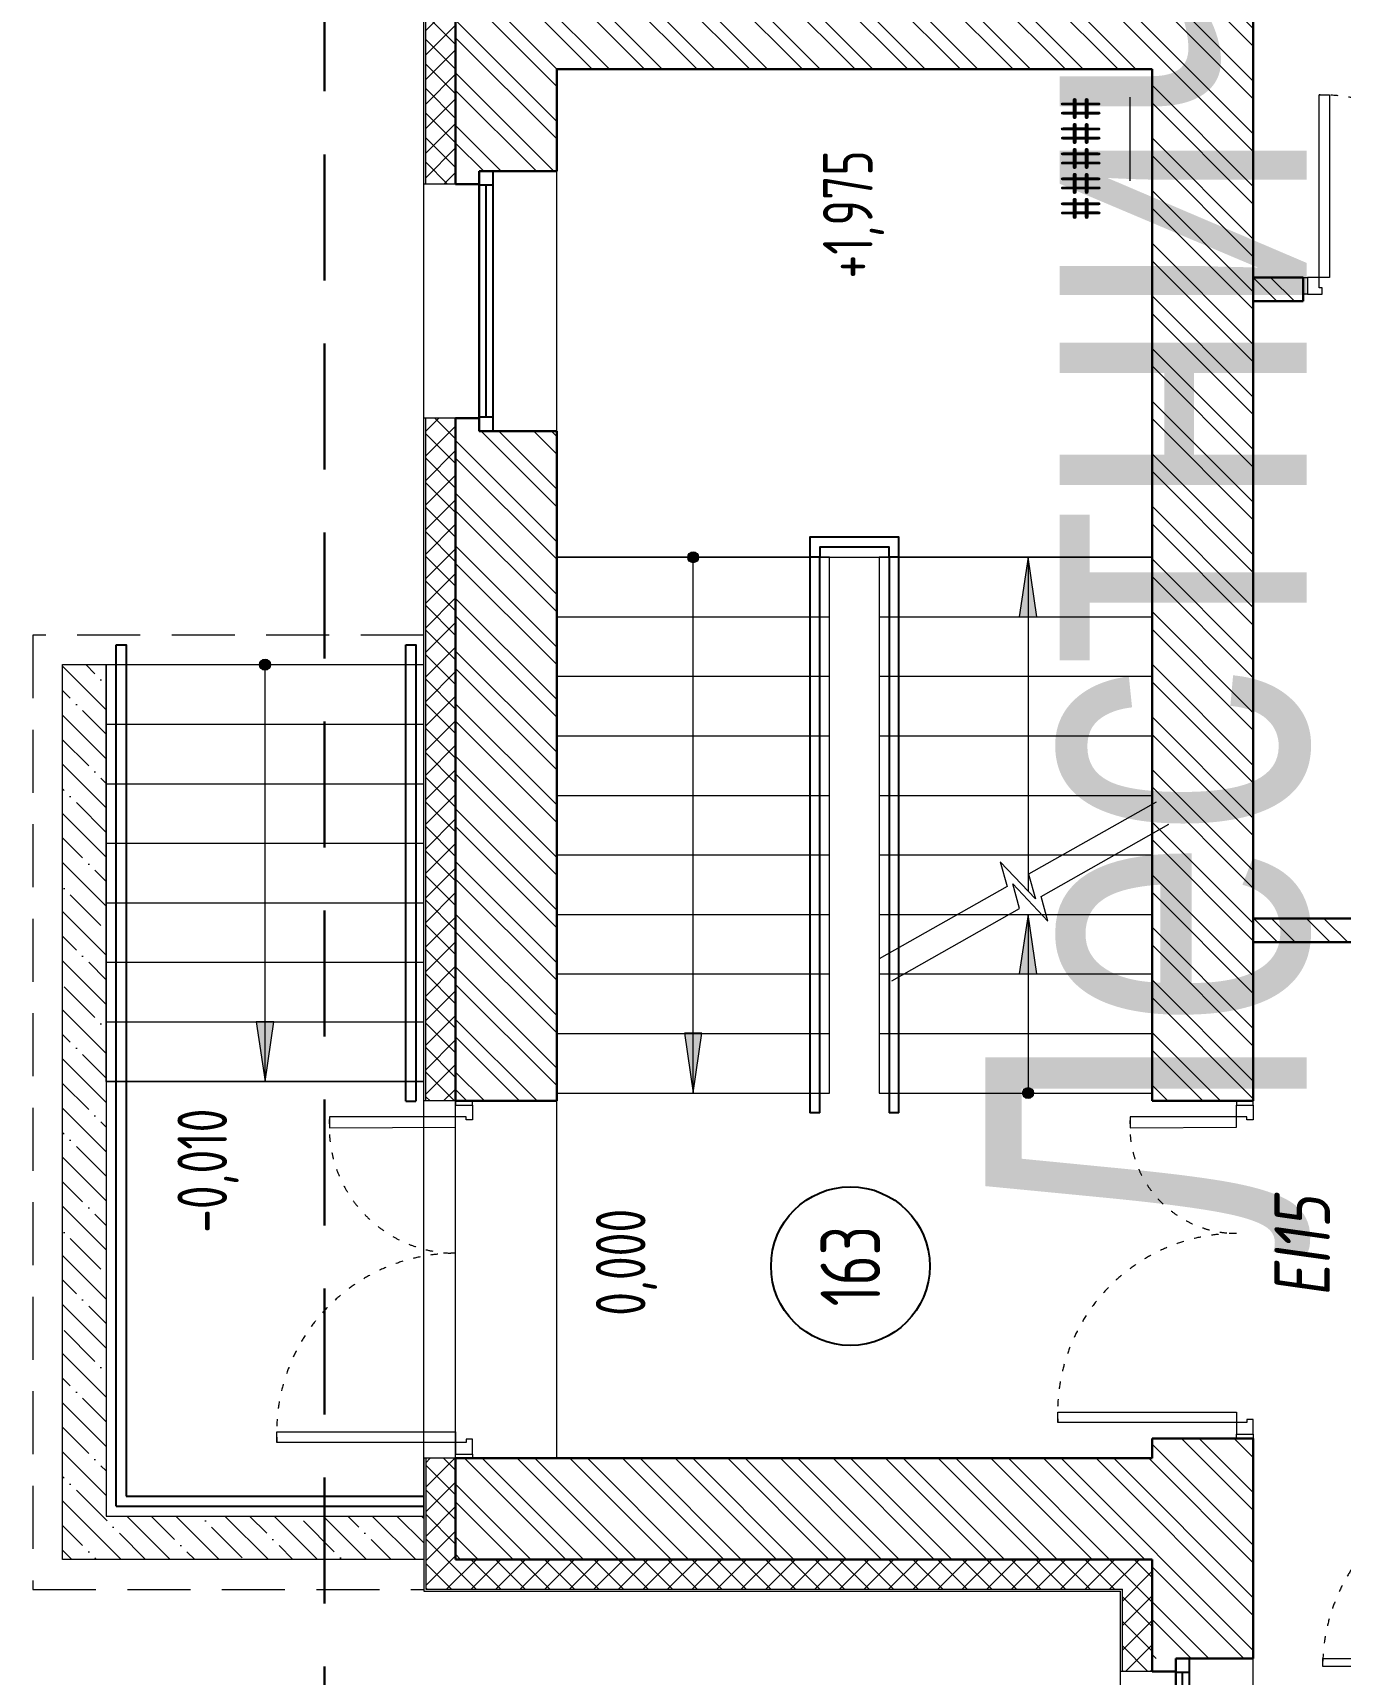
# Model space of a CAD drawing. Header units: millimetres. Extents: x -136099598 to 11807193, y 0 to 779331.
# Drawn here: x -136099598 to -136093011, y 230150 to 238420 of the extents above; entities that cross this region are included whole.
import ezdxf
from ezdxf import colors
from ezdxf.entities.mleader import LeaderData, LeaderLine
from ezdxf.enums import TextEntityAlignment as Align
from ezdxf.math import Vec2, Vec3

# ---------------------------------------------------------------- set-up
doc = ezdxf.new("R2018")
doc.units = ezdxf.units.MM
doc.header["$MEASUREMENT"] = 0
for name, pattern in [('ACAD_ISO03W100', [30, 12, -18]), ('ADSK_Штриховая_ш2 п1', [3, 2, -1]), ('DASHED', [19.05, 12.7, -6.35])]:
    doc.linetypes.add(name, pattern=pattern)
doc.layers.get('0').update_dxf_attribs({"color": 250, "lineweight": 9})
doc.layers.add('АР_Граница ПБ', color=7, linetype='Continuous', lineweight=80, true_color=0xf60404)
doc.layers.add('АР_ПБ_Двери', color=7, linetype='Continuous', lineweight=15, true_color=0xdb0000)
for name, color, linetype, lineweight in [('АР_Двери', 5, 'Continuous', 18), ('АР_Лестницы', 6, 'Continuous', 15), ('АР_Лестницы ограждение', 92, 'Continuous', 25), ('АР_Маркер экспликации', 239, 'Continuous', 13), ('АР_Навесной фасад', 5, 'Continuous', 5), ('АР_Номер помещения', 1, 'Continuous', 25), ('АР_Окна', 4, 'Continuous', 0), ('АР_Отметки', 250, 'Continuous', 15), ('АР_Перегородки кирпич', 244, 'Continuous', 30), ('АР_Перегородки_кирпич_Штрих', 244, 'Continuous', 5), ('АР_Помещения_площадь', 19, 'Continuous', 9), ('АР_Сущ Несущая стена', 202, 'Continuous', 30), ('АР_тонкая линия', 250, 'Continuous', 0), ('АР_Утеплитель', 250, 'Continuous', 9), ('АР_Штриховка кирпич', 250, 'Continuous', 9), ('АР_Штриховка монолит', 250, 'Continuous', 9), ('Контунр козырька', 250, 'ADSK_Штриховая_ш2 п1', 30), ('Подвал', 250, 'ADSK_Штриховая_ш2 п1', 30)]:
    doc.layers.add(name, color=color, linetype=linetype, lineweight=lineweight)
doc.layers.add('АР_Названия помещений', color=124, linetype='Continuous', lineweight=5, plot=False)
doc.layers.add('АР_новое окно', color=160, linetype='Continuous')
doc.styles.add('ISOCPEUR', font='isocpeur.ttf', dxfattribs={"width": 0.7})
doc.styles.get("Standard").update_dxf_attribs({"font": 'isocpeur.ttf'})
doc.styles.add('Архитект', font='isocpeur.ttf', dxfattribs={"width": 0.8, "oblique": 8})

# ---------------------------------------------------------------- blocks, each defined once
blk = doc.blocks.new('*U7')
for points in [[(-55, -80), (-55, 0), (-115, 0), (-115, -40), (-100, -40), (-100, -80), (-55, -80)], [(0, 0), (0, -80), (-55, -80), (-55, 0), (0, 0)], [(-1100, 0), (-1100, -80), (-1045, -80), (-1045, 0), (-1100, 0)], [(-1045, -80), (-1045, 0), (-985, 0), (-985, -40), (-1000, -40), (-1000, -80), (-1045, -80)]]:
    blk.add_lwpolyline(points)
blk.add_lwpolyline([(-100, -80), (-100, -980), (-140, -980), (-140, -80)], close=True)
at = {"linetype": 'ACAD_ISO03W100', "ltscale": 3}
blk.add_arc((-100, -80), 900, 180, 270, dxfattribs=at)
blk = doc.blocks.new('*U24')
h = blk.add_hatch(color=256)
h.dxf.hatch_style = 1
edge = h.paths.add_edge_path()
edge.add_arc((0, 0), 27.6, 359.64, 719.64)
h = blk.add_hatch(color=256)
h.dxf.hatch_style = 1
h.paths.add_polyline_path([(1800, -44.3), (1800, 44.3), (2100, 0)])
blk.add_line((2100, 0), (0, 0))
blk.add_lwpolyline([(1800, 44.3), (1800, -44.3), (2100, 0), (1800, 44.3)])
blk.add_circle((0, 0), 27.6)
blk = doc.blocks.new('*U26')
h = blk.add_hatch(color=256)
h.dxf.hatch_style = 1
edge = h.paths.add_edge_path()
edge.add_arc((0, 0), 27.6, 359.64, 719.64)
h = blk.add_hatch(color=256)
h.dxf.hatch_style = 1
h.paths.add_polyline_path([(2398.3, -44.3), (2398.3, 44.3), (2698.3, 0)])
blk.add_line((2698.3, 0), (0, 0))
blk.add_lwpolyline([(2398.3, 44.3), (2398.3, -44.3), (2698.3, 0), (2398.3, 44.3)])
blk.add_circle((0, 0), 27.6)
blk = doc.blocks.new('*U25')
h = blk.add_hatch(color=256)
h.dxf.hatch_style = 1
edge = h.paths.add_edge_path()
edge.add_arc((0, 0), 27.6, 359.64, 719.64)
h = blk.add_hatch(color=256)
h.dxf.hatch_style = 1
h.paths.add_polyline_path([(600, -44.3), (600, 44.3), (900, 0)])
blk.add_line((900, 0), (0, 0))
blk.add_lwpolyline([(600, 44.3), (600, -44.3), (900, 0), (600, 44.3)])
blk.add_circle((0, 0), 27.6)
blk = doc.blocks.new('_DotSmall')
at = {"color": 0, "linetype": 'ByBlock', "const_width": 0.5}
blk.add_lwpolyline([(-0.0625, 0, 1), (0.0625, 0, 1)], format="xyb", close=True, dxfattribs=at)
blk = doc.blocks.new('*U160')
at = {"layer": 'АР_новое окно', "lineweight": 20}
for p, q in [((0, 1310), (-70, 1310)), ((0, 0), (-70, 0))]:
    blk.add_line(p, q, dxfattribs=at)
at = {"layer": 'АР_новое окно'}
for p, q in [((-70, 1310), (-70, 0)), ((-70, 0), (-70, 1310)), ((0, 1310), (0, 0)), ((0, 1240), (-70, 1240)), ((-35, 1240), (-35, 70)), ((0, 70), (-70, 70))]:
    blk.add_line(p, q, dxfattribs=at)
blk = doc.blocks.new('*U46')
at = {"layer": 'АР_Номер помещения', "color": 7}
blk.add_circle((75.1, -2723.7), 400, dxfattribs=at)
at = {"layer": 'АР_Помещения_площадь', "color": 7}
blk.add_line((5966, -4131.2), (5543.6, -4131.2), dxfattribs=at)
at = {"color": 7, "style": 'ISOCPEUR', "width": 0.7, "flags": 1}
blk.add_attdef('КАТЕГОРИЯ', (-499.2, -2092.2), '', height=250, dxfattribs=at)
at = {"layer": 'АР_Номер помещения', "color": 7, "style": 'ISOCPEUR', "width": 0.7}
blk.add_attdef('НОМЕР_ПОМЕЩЕНИЯ', text='', height=300, dxfattribs=at).set_placement((75.1, -2723.7), align=Align.MIDDLE_CENTER)
at = {"layer": 'АР_Помещения_площадь', "color": 7, "lineweight": 30, "width": 0.7, "flags": 104}
blk.add_attdef('ИМЯ_ПОМЕЩЕНИЯ', text='', height=100, dxfattribs=at).set_placement((157.6, 1217.1), align=Align.MIDDLE_CENTER)
at = {"layer": 'АР_Помещения_площадь', "color": 7, "style": 'ISOCPEUR', "width": 0.7}
blk.add_attdef('ПЛОЩАДЬ_ПОМЕЩЕНИЯ', text='', height=200, dxfattribs=at).set_placement((5970.9, -3884.7), align=Align.MIDDLE_RIGHT)
blk = doc.blocks.new('Дверь 1700')
for points in [[(79.7, 85), (79.7, 985), (132.7, 985), (132.7, 85)], [(1565.3, 620), (1567.3, 85), (1620.3, 85), (1620.3, 620)]]:
    blk.add_lwpolyline(points, close=True)
at = {"ltscale": 100}
blk.add_lwpolyline([(1620.3, 85), (1620.3, 620)], dxfattribs=at)
for points in [[(0, 0), (0, 85), (21.2, 85), (21.2, 0), (0, 0)], [(21.2, 85), (21.2, 0), (95.6, 0), (95.6, 31.9), (79.7, 31.9), (79.7, 85), (21.2, 85)], [(1678.8, 85), (1678.8, 0), (1604.4, 0), (1604.4, 31.9), (1620.3, 31.9), (1620.3, 85), (1678.8, 85)], [(1700, 0), (1700, 85), (1678.8, 85), (1678.8, 0), (1700, 0)]]:
    blk.add_lwpolyline(points)
at = {"linetype": 'ACAD_ISO03W100', "ltscale": 3}
for centre, radius, start, end in [((130.2, 83.9), 902.5, 0.06813, 93.20695), ((1571.2, 83.7), 538.5, 84.76362, 179.86604)]:
    blk.add_arc(centre, radius, start, end, dxfattribs=at)
blk = doc.blocks.new('Дверь 1800')
for points in [[(79.7, 85), (79.7, 985), (132.7, 985), (132.7, 85)], [(1665.3, 720), (1667.3, 85), (1720.3, 85), (1720.3, 720)]]:
    blk.add_lwpolyline(points, close=True)
at = {"ltscale": 100}
blk.add_lwpolyline([(1720.3, 85), (1720.3, 620)], dxfattribs=at)
for points in [[(0, 0), (0, 85), (21.2, 85), (21.2, 0), (0, 0)], [(21.2, 85), (21.2, 0), (95.6, 0), (95.6, 31.9), (79.7, 31.9), (79.7, 85), (21.2, 85)], [(1778.8, 85), (1778.8, 0), (1704.4, 0), (1704.4, 31.9), (1720.3, 31.9), (1720.3, 85), (1778.8, 85)], [(1800, 0), (1800, 85), (1778.8, 85), (1778.8, 0), (1800, 0)]]:
    blk.add_lwpolyline(points)
at = {"linetype": 'ACAD_ISO03W100', "ltscale": 3}
for centre, radius, start, end in [((130.2, 83.9), 902.5, 0.06813, 93.20695), ((1671.5, 83), 638.9, 85.62161, 179.81634)]:
    blk.add_arc(centre, radius, start, end, dxfattribs=at)
blk = doc.blocks.new('двупольн.дв.2000')
at = {"layer": 'АР_Двери'}
for points in [[(0, 2000), (85, 2000), (85, 1978.7), (0, 1978.7), (0, 2000)], [(85, 1978.7), (0, 1978.7), (0, 1904.4), (31.9, 1904.4), (31.9, 1920.3), (85, 1920.3), (85, 1978.7)], [(85, 21.2), (0, 21.2), (0, 95.6), (31.9, 95.6), (31.9, 79.7), (85, 79.7), (85, 21.2)], [(0, 0), (85, 0), (85, 21.2), (0, 21.2), (0, 0)]]:
    blk.add_lwpolyline(points, dxfattribs=at)
for points in [[(85, 1920.3), (1005.3, 1920.3), (1005.3, 1867.3), (85, 1867.3)], [(85, 79.7), (1005.3, 79.7), (1005.3, 132.6), (85, 132.6)]]:
    blk.add_lwpolyline(points, close=True, dxfattribs=at)
at = {"layer": 'АР_Двери', "linetype": 'ACAD_ISO03W100', "ltscale": 3}
for centre, start, end in [((85, 1920.3), 270, 0), ((85, 79.7), 0, 90)]:
    blk.add_arc(centre, 920.3, start, end, dxfattribs=at)
blk = doc.blocks.new('A$C13decc58')
at = {"layer": 'АР_Лестницы'}
h = blk.add_hatch(color=256, dxfattribs=at)
h.dxf.hatch_style = 1
h.paths.add_polyline_path([(40270.4, 65049), (40270.4, 65137.6), (40570.4, 65093.3)])
at = {"layer": 'АР_Перегородки_кирпич_Штрих', "ltscale": 100}
h = blk.add_hatch(dxfattribs=at)
h.set_pattern_fill('ANSI32', color=256, scale=500)
h.set_pattern_definition([(45, (-909460.62, 113340.2), (-132.58252, 132.58252), []), (45, (-909372.23, 113340.2), (-132.58252, 132.58252), [])])
h.paths.add_polyline_path([(41980.4, 61008.3), (41860.4, 61008.3), (41860.4, 59718.6), (41860.4, 58523.2), (41359.8, 58523.2), (41359.8, 59523.2), (41860.2, 59523.2), (41860.2, 59643.2), (41239.8, 59643.2), (41239.8, 58403.2), (41860.4, 58403.2), (41860.3, 56654.8), (38749.9, 56654.8), (38749.9, 63958.3), (38629.9, 63958.3), (38629.9, 55008.3), (38954.1, 55008.3), (38954.1, 55128.3), (38749.9, 55128.3), (38749.9, 56534.8), (41860.4, 56534.8), (41860.4, 55408.3), (41980.4, 55408.3)])
h = blk.add_hatch(dxfattribs=at)
h.set_pattern_fill('ANSI32', color=256, scale=500)
h.set_pattern_definition([(45, (-939531.72, 100990.15), (-132.58252, 132.58252), []), (45, (-939443.33, 100990.15), (-132.58252, 132.58252), [])])
h.paths.add_polyline_path([(41980.4, 63958.3), (41860.4, 63958.3), (41860.2, 63706.5), (41980.2, 63706.5)])
at = {"layer": 'АР_Утеплитель', "ltscale": 100}
h = blk.add_hatch(dxfattribs=at)
h.set_pattern_fill('ANSI37', color=256, scale=700)
h.set_pattern_definition([(45, (-934889.59, 103870.44), (-61.871843, 61.871843), []), (135, (-934889.59, 103870.44), (-61.871843, -61.871843), [])])
h.paths.add_polyline_path([(36030.4, 67978.3), (36030.4, 68128.3), (35370.4, 68128.3), (35370.4, 64618.3), (34955.4, 64618.3), (34955.4, 64468.3), (35520.4, 64468.3), (35520.4, 67978.3)])
h.paths.add_polyline_path([(37830.4, 68128.3), (37830.4, 67978.3), (41270.4, 67978.3), (41270.4, 68128.3)])
h = blk.add_hatch(dxfattribs=at)
h.set_pattern_fill('ANSI37', color=256, scale=700)
h.set_pattern_definition([(45, (-931834.59, 100360.44), (-61.871843, 61.871843), []), (135, (-931834.59, 100360.44), (-61.871843, -61.871843), [])])
h.paths.add_polyline_path([(45750.4, 66616.2), (45750.4, 67978.3), (42450.4, 67978.3), (42450.4, 68128.3), (45900.4, 68128.3), (45900.4, 66616.2)])
at = {"layer": 'АР_Штриховка кирпич', "ltscale": 100}
h = blk.add_hatch(dxfattribs=at)
h.set_pattern_fill('ANSI32', color=256, scale=500)
h.set_pattern_definition([(45, (-939599.27, 101034.47), (-132.58252, 132.58252), []), (45, (-939510.88, 101034.47), (-132.58252, 132.58252), [])])
h.paths.add_polyline_path([(36030.4, 67978.3), (35520.4, 67978.3), (35520.4, 64468.3), (35020.4, 64468.3), (35020.4, 63958.3), (36130.4, 63958.3), (36130.4, 64468.3), (36030.4, 64468.3), (36030.4, 67468.3)])
h = blk.add_hatch(dxfattribs=at)
h.set_pattern_fill('ANSI32', color=256, scale=500)
h.set_pattern_definition([(45, (-947602.24, 101034.47), (-132.58252, 132.58252), []), (45, (-947513.85, 101034.47), (-132.58252, 132.58252), [])])
h.paths.add_polyline_path([(45137.3, 65516.2), (45100.3, 65516.2)], flags=17)
h.paths.add_polyline_path([(45750.4, 65516.2), (45240.4, 65516.2), (45240.4, 64468.3), (43540.4, 64468.3), (43540.4, 67468.3), (45240.4, 67468.3), (45240.4, 66615.8), (45750.4, 66616.6), (45750.4, 67978.3), (42515.4, 67978.3), (42515.4, 67468.3), (43030.4, 67468.3), (43030.4, 64468.3), (37830.4, 64468.3), (37830.4, 63958.3), (43261, 63958.3), (48880.4, 63958.3), (48880.4, 64468.3), (45750.4, 64468.3)])
h = blk.add_hatch(dxfattribs=at)
h.set_pattern_fill('ANSI32', color=256, scale=500)
h.set_pattern_definition([(45, (-960529.27, 104544.47), (-132.58252, 132.58252), []), (45, (-960440.88, 104544.47), (-132.58252, 132.58252), [])])
h.paths.add_polyline_path([(41205.4, 67978.3), (37830.4, 67978.3), (37830.4, 67468.3), (41205.4, 67468.3)])
at = {"layer": 'АР_Штриховка монолит', "ltscale": 100}
h = blk.add_hatch(dxfattribs=at)
h.set_pattern_fill('ANSI35', color=256, scale=700)
h.set_pattern_definition([(45, (-940683.68, 167650.2), (-123.743687, 123.743687), []), (45, (-940559.94, 167650.2), (-123.743687, 123.743687), [218.75, -43.75, 0, -43.75])])
h.paths.add_polyline_path([(40029.1, 69958.3), (35520.1, 69958.3), (35520.4, 68138.3), (35739.1, 68138.3), (35739.1, 69738.3), (40029.1, 69738.3)])
at = {"ltscale": 100}
blk.add_lwpolyline([(35520.4, 68138.3), (35520.1, 69958.3), (40029.1, 69958.3), (40029.1, 69738.3), (35739.1, 69738.3), (35739.1, 68138.3)], dxfattribs=at)
at = {"layer": 'АР_Граница ПБ', "linetype": 'DASHED', "lineweight": 30, "ltscale": 50}
blk.add_lwpolyline([(46410.4, 68638.3), (34860.4, 68638.3), (34860.4, 65128.3), (27700.4, 65128.3), (27700.4, 68128.3), (16860.4, 68128.3), (16860.4, 64574.8, 0.334723), (8425, 56128.3), (4860.4, 56128.3), (4860.4, 42282.6), (10800.3, 42287.9), (10800.3, 18379.4)], format="xyb", dxfattribs=at)
at = {"layer": 'АР_Лестницы', "ltscale": 100}
for p, q in [((37929.1, 69738.3), (37929.1, 68138.3)), ((37929.1, 69738.3), (37929.1, 68138.3)), ((38229.1, 69738.3), (38229.1, 68138.3)), ((38529.1, 69738.3), (38529.1, 68138.3)), ((38829.1, 69738.3), (38829.1, 68138.3)), ((39129.1, 69738.3), (39129.1, 68138.3)), ((39429.1, 69738.3), (39429.1, 68138.3)), ((39729.1, 69738.3), (39729.1, 68138.3)), ((40029.1, 69738.3), (40029.1, 68138.3)), ((38170.4, 67468.3), (38170.4, 66093.3)), ((38470.4, 67468.3), (38470.4, 66093.3)), ((38770.4, 67468.3), (38770.4, 66093.3)), ((39070.4, 67468.3), (39070.4, 66093.3)), ((39370.4, 67468.3), (39370.4, 66093.3)), ((39670.4, 67468.3), (39670.4, 66093.3)), ((39970.4, 67468.3), (39970.4, 66093.3)), ((40270.4, 67468.3), (40270.4, 66093.3)), ((40570.4, 67468.3), (40570.4, 66218.3)), ((40570.4, 66218.3), (40570.4, 65718.3)), ((38170.4, 65843.3), (38170.4, 64468.3)), ((38470.4, 65843.3), (38470.4, 64468.3)), ((38770.4, 65843.3), (38770.4, 64468.3)), ((39070.4, 65843.3), (39070.4, 64468.3)), ((39370.4, 65843.3), (39370.4, 64468.3)), ((39670.4, 65843.3), (39670.4, 64468.3)), ((39970.4, 65843.3), (39970.4, 64468.3)), ((40270.4, 65843.3), (40270.4, 64468.3)), ((40570.4, 65718.3), (40570.4, 64468.3))]:
    blk.add_line(p, q, dxfattribs=at)
at = {"layer": 'АР_Лестницы'}
blk.add_line((40570.4, 65093.3), (38887.4, 65093.3), dxfattribs=at)
at = {"layer": 'АР_Лестницы', "ltscale": 100}
for points in [[(37929.1, 69738.3), (35739.1, 69738.3), (35739.1, 68138.3), (37929.1, 68138.3), (37929.1, 69738.3)], [(37929.1, 69738.3), (40029.1, 69738.3)], [(37929.1, 68138.3), (40029.1, 68138.3)]]:
    blk.add_lwpolyline(points, dxfattribs=at)
for points in [[(37870.4, 66093.3), (40570.4, 66093.3), (40570.4, 67468.3), (37870.4, 67468.3)], [(37870.4, 64468.3), (40570.4, 64468.3), (40570.4, 65843.3), (37870.4, 65843.3)]]:
    blk.add_lwpolyline(points, close=True, dxfattribs=at)
at = {"layer": 'АР_Лестницы', "ltscale": 25}
for points in [[(39336.7, 64447.2), (38972.6, 65090.6), (38848.4, 65056.3), (39035.2, 65233.8), (38911, 65199.4), (38546.8, 65842.9)], [(38435.5, 65779.9), (38799.7, 65136.4), (38923.9, 65170.8), (38737.1, 64993.3), (38861.3, 65027.6), (39225.4, 64384.2)]]:
    blk.add_lwpolyline(points, dxfattribs=at)
at = {"layer": 'АР_Лестницы'}
blk.add_lwpolyline([(40270.4, 65137.6), (40270.4, 65049), (40570.4, 65093.3), (40270.4, 65137.6)], dxfattribs=at)
at = {"layer": 'АР_Лестницы ограждение', "ltscale": 100}
blk.add_line((37829.5, 68228.3), (37829.5, 68178.3), dxfattribs=at)
for points in [[(35789.1, 69688.7), (40129.1, 69688.7)], [(35789.1, 69688.7), (35789.1, 68138.3)], [(40129.1, 69688.7), (40129.1, 69638.7), (35839.1, 69638.7)], [(35839.1, 69638.7), (35839.1, 68138.3)], [(40129.1, 68228.3), (40129.1, 68178.3), (37829.5, 68178.3)], [(37829.5, 68228.3), (40129.1, 68228.3)], [(40570.4, 66142.6), (40570.4, 66192.6), (37769.9, 66193)], [(37769.9, 66143.3), (37769.9, 66143.3), (37769.9, 66193)], [(40570.4, 65743.7), (40670.7, 65743.7), (40670.7, 66192.6), (40570.4, 66192.6)], [(37769.9, 66143.3), (40570.4, 66143.3)], [(40570.4, 65793), (40620.7, 65793), (40620.7, 66143.3), (40570.4, 66143.3)], [(40570.4, 65743), (40570.4, 65793), (37770.3, 65793.6)], [(37770.4, 65743.7), (37770.4, 65743.7), (37770.3, 65793.6)], [(37770.4, 65743.7), (40570.4, 65743.7)]]:
    blk.add_lwpolyline(points, dxfattribs=at)
at = {"layer": 'АР_Навесной фасад', "ltscale": 100}
for p, q in [((35360.4, 68138.3), (35360.4, 64628.3)), ((35370.4, 68128.3), (35370.4, 64618.3)), ((27200.4, 64628.3), (35360.4, 64628.3)), ((34955.4, 64618.3), (35370.4, 64618.3))]:
    blk.add_line(p, q, dxfattribs=at)
for points in [[(36030.4, 68138.3), (35360.4, 68138.3)], [(36030.4, 68128.3), (35370.4, 68128.3)], [(36030.4, 67978.3), (36030.4, 68138.3)], [(37830.4, 68138.3), (45910.4, 68138.3)], [(37830.4, 67978.3), (37830.4, 68138.3)], [(37830.4, 68128.3), (41270.4, 68128.3)], [(41270.4, 67978.3), (41270.4, 68138.3)], [(42450.4, 67978.3), (42450.4, 68138.3)], [(42450.4, 68128.3), (45900.4, 68128.3)], [(34955.4, 64468.3), (34955.4, 64628.3)]]:
    blk.add_lwpolyline(points, dxfattribs=at)
at = {"layer": 'АР_Окна', "lineweight": 15, "ltscale": 100}
for p, q in [((41205.4, 67468.3), (42515.4, 67468.3)), ((33710.4, 63958.3), (35020.4, 63958.3))]:
    blk.add_line(p, q, dxfattribs=at)
at = {"layer": 'АР_Перегородки кирпич', "linetype": 'Continuous', "ltscale": 100}
for points in [[(38629.9, 55008.3), (38629.9, 63958.3)], [(38749.9, 63958.3), (38749.9, 56654.8)], [(41860.4, 63706.4), (41860.4, 63958.3)], [(41980.4, 63706.5), (41980.4, 63958.3)], [(41980.4, 63706.5), (41860.4, 63706.4)]]:
    blk.add_lwpolyline(points, dxfattribs=at)
at = {"layer": 'АР_Сущ Несущая стена', "ltscale": 100}
for p, q in [((35520.4, 67978.3), (36030.4, 67978.3)), ((35520.4, 67978.3), (35520.4, 64468.3)), ((36030.4, 67978.3), (36030.4, 67468.3)), ((37830.4, 67978.3), (41270.4, 67978.3)), ((37830.4, 67978.3), (37830.4, 67468.3)), ((41270.4, 67859.4), (41270.4, 67978.3)), ((42450.4, 67978.3), (45750.4, 67978.3)), ((42450.4, 67859.4), (42450.4, 67978.3)), ((41205.4, 67859.4), (41205.4, 67468.3)), ((41205.4, 67859.4), (41270.4, 67859.4)), ((42450.4, 67859.4), (42515.4, 67859.4)), ((42515.4, 67859.4), (42515.4, 67468.3)), ((36030.4, 67468.3), (36030.4, 64468.3)), ((37830.4, 67468.3), (41205.4, 67468.3)), ((42515.4, 67468.3), (43030.4, 67468.3)), ((43030.4, 67468.3), (43030.4, 64468.3)), ((34955.4, 64468.3), (35520.4, 64468.3)), ((34955.4, 64349.4), (34955.4, 64468.3)), ((36030.4, 64468.3), (36130.4, 64468.3)), ((36130.4, 64468.3), (36130.4, 63958.3)), ((37830.4, 64468.3), (43030.4, 64468.3)), ((37830.4, 64468.3), (37830.4, 63958.3)), ((34955.4, 64349.4), (35020.4, 64349.4)), ((35020.4, 64349.4), (35020.4, 63958.3)), ((35020.4, 63958.3), (36130.4, 63958.3)), ((37830.4, 63958.3), (48880.4, 63958.3))]:
    blk.add_line(p, q, dxfattribs=at)
at = {"layer": 'АР_тонкая линия', "ltscale": 100}
for points in [[(36030.4, 67978.3), (37830.4, 67978.3)], [(36030.4, 67468.3), (37830.4, 67468.3)]]:
    blk.add_lwpolyline(points, dxfattribs=at)
at = {"layer": 'Контунр козырька', "linetype": 'DASHED', "lineweight": 15, "ltscale": 25}
blk.add_lwpolyline([(40177.5, 68138.3), (40177.5, 70108.3), (35369.1, 70108.3), (35369.1, 68138.3)], dxfattribs=at)
at = {"layer": 'АР_Двери'}
for name, p in [('Дверь 1800', (36030.4, 67893.3)), ('Дверь 1700', (36130.4, 63958.3))]:
    blk.add_blockref(name, p, dxfattribs=at)
at = {"layer": 'АР_Двери', "rotation": 180}
blk.add_blockref('*U7', (34880.4, 62628.5), dxfattribs=at)
at = {"layer": 'АР_Лестницы', "ltscale": 100, "rotation": 180}
for name, p in [('*U24', (40029.1, 68938.3)), ('*U26', (40570.4, 66780.8))]:
    blk.add_blockref(name, p, dxfattribs=at)
at = {"layer": 'АР_Лестницы', "ltscale": 100}
blk.add_blockref('*U25', (37870.4, 65093.3), dxfattribs=at)
at = {"layer": 'АР_Маркер экспликации', "color": 7}
ref = blk.add_blockref('*U46', (36923.1, 68712.3), dxfattribs=at)
ref.add_attrib('НОМЕР_ПОМЕЩЕНИЯ', '163', dxfattribs={"layer": 'АР_Номер помещения', "color": 7, "height": 300, "style": 'ISOCPEUR', "width": 0.7}).set_placement((36998.2, 65988.6), align=Align.MIDDLE_CENTER)
lines = blk.add_mtext('\\W0.8000;Лестничная клетка \\P(Л1)', dxfattribs={"layer": 'АР_Названия помещений', "insert": (37054.7, 65309.4), "char_height": 1619.276, "width": 122.218, "attachment_point": 1})
ref.add_attrib('ИМЯ_ПОМЕЩЕНИЯ', '', (37054.7, 65309.4), dxfattribs={"flags": 104}).embed_mtext(lines)
ref.add_attrib('ПЛОЩАДЬ_ПОМЕЩЕНИЯ', '#####', dxfattribs={"layer": 'АР_Помещения_площадь', "color": 7, "height": 200, "style": 'ISOCPEUR', "width": 0.7}).set_placement((42894, 64827.6), align=Align.MIDDLE_RIGHT)
at = {"layer": 'АР_новое окно', "xscale": -1, "rotation": 90}
for p in [(42515.4, 67789.4), (35020.4, 64279.4)]:
    blk.add_blockref('*U160', p, dxfattribs=at)
at = {"layer": 'Подвал'}
blk.add_blockref('двупольн.дв.2000', (41895.4, 61706.5), dxfattribs=at)
at = {"layer": 'АР_ПБ_Двери', "lineweight": 35, "style": 'Архитект', "oblique": 8, "width": 0.8}
blk.add_text('EI15', height=280, dxfattribs=at).set_placement((36843.5, 63572))
at = {"layer": 'АР_Отметки'}
ml = blk.add_multileader_mtext('Standard', dxfattribs=at)
ml.set_content('-0,010', color=256, style='ISOCPEUR')
ml.set_leader_properties(color=256, linetype='Continuous', lineweight=-1)
ml.set_arrow_properties(name='DOTSMALL')
ml.build(insert=Vec2(0, 0))
ml.multileader.update_dxf_attribs({"has_text_frame": 1, "text_left_attachment_type": 4, "text_right_attachment_type": 4, "dogleg_length": 100, "arrow_head_size": 180})
ctx = ml.context
ctx.base_point, ctx.char_height, ctx.arrow_head_size, ctx.landing_gap_size, ctx.plane_origin = Vec3(37116.1, 68979.6, 0), 250, 180, 50, Vec3(37034.7, 67778.7, 0)
ctx.left_attachment, ctx.right_attachment = 4, 4
notes = []
notes.append((ctx, [(0, (0, 0, 0), (0, 0), (1, 0), 1, [])]))
ctx.mtext.insert, ctx.mtext.width, ctx.mtext.line_spacing_style, ctx.mtext.flow_direction = Vec3(37166.1, 69379.6, 0), 852.697, 2, 5
ml = blk.add_multileader_mtext('Standard', dxfattribs=at)
ml.set_content('0,000', color=256, style='ISOCPEUR')
ml.set_leader_properties(color=256, linetype='Continuous', lineweight=-1)
ml.set_arrow_properties(name='DOTSMALL')
ml.build(insert=Vec2(0, 0))
ml.multileader.update_dxf_attribs({"has_text_frame": 1, "text_left_attachment_type": 4, "text_right_attachment_type": 4, "dogleg_length": 100, "arrow_head_size": 180})
ctx = ml.context
ctx.base_point, ctx.char_height, ctx.arrow_head_size, ctx.landing_gap_size, ctx.plane_origin = Vec3(36698.1, 66870.9, 0), 250, 180, 50, Vec3(36616.7, 65670, 0)
ctx.left_attachment, ctx.right_attachment = 4, 4
notes.append((ctx, [(0, (0, 0, 0), (0, 0), (1, 0), 1, [])]))
ctx.mtext.insert, ctx.mtext.width, ctx.mtext.line_spacing_style, ctx.mtext.flow_direction = Vec3(36748.1, 67270.9, 0), 852.697, 2, 5
ml = blk.add_multileader_mtext('Standard', dxfattribs=at)
ml.set_content('+1,975', color=256, style='ISOCPEUR')
ml.set_leader_properties(color=256, linetype='Continuous', lineweight=-1)
ml.set_arrow_properties(name='DOTSMALL')
ml.build(insert=Vec2(0, 0))
ml.multileader.update_dxf_attribs({"has_text_frame": 1, "text_left_attachment_type": 4, "text_right_attachment_type": 4, "dogleg_length": 100, "arrow_head_size": 180})
ctx = ml.context
ctx.base_point, ctx.char_height, ctx.arrow_head_size, ctx.landing_gap_size, ctx.plane_origin = Vec3(41925.2, 65726.8, 0), 250, 180, 50, Vec3(41843.8, 64525.9, 0)
ctx.left_attachment, ctx.right_attachment = 4, 4
notes.append((ctx, [(0, (0, 0, 0), (0, 0), (1, 0), 1, [])]))
ctx.mtext.insert, ctx.mtext.width, ctx.mtext.line_spacing_style, ctx.mtext.flow_direction = Vec3(41975.2, 66126.8, 0), 852.697, 2, 5
for ctx, leaders in notes:
    for number, flags, end, landing, length, lines in leaders:
        leader = LeaderData()
        leader.index, (leader.has_last_leader_line, leader.has_dogleg_vector, leader.attachment_direction) = number, flags
        leader.last_leader_point, leader.dogleg_vector, leader.dogleg_length = Vec3(end), Vec3(landing), length
        for number, points, colour, breaks in lines:
            line = LeaderLine()
            line.index, line.vertices, line.color, line.breaks = number, Vec3.list(points), colors.encode_raw_color(colour), breaks
            leader.lines.append(line)
        ctx.leaders.append(leader)

msp = doc.modelspace()

# ---------------------------------------------------------------- block references
at = {"ltscale": 150, "rotation": 89.99999999999999}
msp.add_blockref('A$C13decc58', (-136029490.008, 195207.354), dxfattribs=at)

doc.saveas('drawing.dxf')
